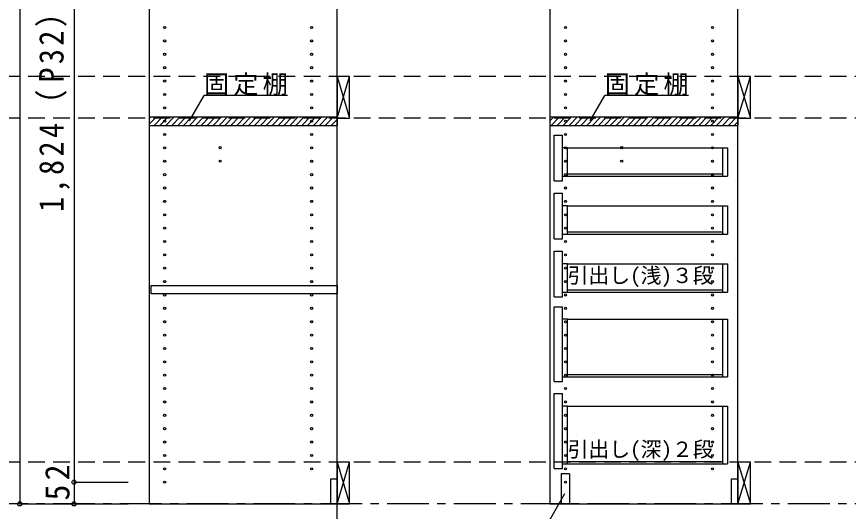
# Model space of a CAD drawing. Units: millimetres at full size, sheet at 1:20; details may follow other scales. Extents: x -8005 to 8005, y -2932 to 2722.
# Drawn here: x 3692 to 5684, y -1729 to -545 of the extents above; entities that cross this region are included whole.
import ezdxf
from ezdxf.enums import TextEntityAlignment as Align

# ---------------------------------------------------------------- set-up
doc = ezdxf.new("R2010")
doc.units = ezdxf.units.MM
doc.header["$LTSCALE"] = 20
doc.header["$PDMODE"] = 32
doc.header["$PDSIZE"] = 10
for name, pattern in [('CHAIN1', [8, 5, -1, 1, -1]), ('DASHED1', [1.8, 1.2, -0.6]), ('DASHED2', [3, 2, -1])]:
    doc.linetypes.add(name, pattern=pattern)
for name, color, linetype in [('0-3_固定棚', 3, 'Continuous'), ('0-4_可動棚', 3, 'Continuous'), ('0-5', 4, 'Continuous'), ('0-7_桟木・巾木', 2, 'Continuous'), ('0-8_引き出し', 2, 'Continuous'), ('0-A_文字', 7, 'Continuous'), ('0-B_寸法', 7, 'Continuous'), ('0-C_ハッチ', 4, 'Continuous')]:
    doc.layers.add(name, color=color, linetype=linetype)
doc.styles.add('ＭＳ ゴシック', font='')
doc.styles.get('ＭＳ ゴシック').set_extended_font_data('MS Gothic')

# ---------------------------------------------------------------- blocks, each defined once
blk = doc.blocks.new('引出(浅)D450')
at = {"layer": '0-8_引き出し'}
for p, q in [((-188.55, 203.8), (-168.55, 203.8)), ((-188.55, 94.8), (-188.55, 203.8)), ((-168.55, 94.8), (-168.55, 203.8)), ((-156.55, 173.8), (-168.55, 173.8)), ((214.3, 173.8), (226.45, 173.8)), ((214.45, 173.8), (214.45, 105.8)), ((226.45, 173.8), (226.45, 105.8)), ((-156.55, 111.3), (214.45, 111.3)), ((214.45, 105.8), (226.45, 105.8)), ((-188.55, 94.8), (-168.55, 94.8)), ((-188.55, 64.8), (-168.55, 64.8)), ((-188.55, -44.2), (-188.55, 64.8)), ((-168.55, -44.2), (-168.55, 64.8)), ((-156.55, 34.8), (-168.55, 34.8)), ((-156.55, -33.2), (-156.55, 34.8)), ((214.3, 34.8), (226.45, 34.8)), ((214.45, 34.8), (214.45, -33.2)), ((226.45, 34.8), (226.45, -33.2)), ((-168.55, -33.2), (-156.55, -33.2)), ((-156.55, -27.7), (214.45, -27.7)), ((214.45, -33.2), (226.45, -33.2)), ((-188.55, -44.2), (-168.55, -44.2)), ((-188.55, -74.2), (-168.55, -74.2)), ((-188.55, -183.2), (-188.55, -74.2)), ((-168.55, -183.2), (-168.55, -74.2)), ((-156.55, -104.2), (-168.55, -104.2)), ((-156.55, -172.2), (-156.55, -104.2)), ((214.3, -104.2), (226.45, -104.2)), ((214.45, -104.2), (214.45, -172.2)), ((226.45, -104.2), (226.45, -172.2)), ((-168.55, -172.2), (-156.55, -172.2)), ((-156.55, -166.7), (214.45, -166.7)), ((214.45, -172.2), (226.45, -172.2)), ((-188.55, -183.2), (-168.55, -183.2))]:
    blk.add_line(p, q, dxfattribs=at)
at = {"layer": '0-8_引き出し', "color": 7}
for p, q in [((-156.55, 173.8), (214.3, 173.8)), ((-156.55, 105.8), (214.45, 105.8)), ((-156.55, 34.8), (214.3, 34.8)), ((-156.55, -33.2), (214.45, -33.2)), ((-156.55, -104.2), (214.3, -104.2)), ((-156.55, -172.2), (214.45, -172.2))]:
    blk.add_line(p, q, dxfattribs=at)
at = {"layer": '0-8_引き出し', "color": 7, "linetype": 'DASHED1'}
for p, q in [((214.3, 173.8), (226.45, 173.8)), ((214.3, 34.8), (226.45, 34.8)), ((214.3, -104.2), (226.45, -104.2))]:
    blk.add_line(p, q, dxfattribs=at)
at = {"layer": '0-8_引き出し'}
blk.add_lwpolyline([(-168.55, 105.8), (-156.55, 105.8), (-156.55, 173.8)], dxfattribs=at)
blk = doc.blocks.new('引出(深)')
at = {"layer": '0-8_引き出し'}
for p, q in [((-188.08, 200.1), (-168.08, 200.1)), ((-188.08, 21.1), (-188.08, 200.1)), ((-168.08, 21.1), (-168.08, 200.1)), ((-156.08, 170.1), (-168.08, 170.1)), ((-156.08, 32.1), (-156.08, 170.1)), ((214.76, 170.1), (226.92, 170.1)), ((214.92, 170.1), (214.92, 32.1)), ((226.92, 170.1), (226.92, 32.1)), ((-188.08, 21.1), (-168.08, 21.1)), ((-168.08, 32.1), (-156.08, 32.1)), ((-156.08, 37.6), (214.92, 37.6)), ((214.92, 32.1), (226.92, 32.1)), ((-188.08, -7.9), (-168.08, -7.9)), ((-188.08, -186.9), (-188.08, -7.9)), ((-168.08, -186.9), (-168.08, -7.9)), ((-156.08, -37.9), (-168.08, -37.9)), ((-156.08, -175.9), (-156.08, -37.9)), ((214.76, -37.9), (226.92, -37.9)), ((214.92, -37.9), (214.92, -175.9)), ((226.92, -37.9), (226.92, -175.9)), ((-168.08, -175.9), (-156.08, -175.9)), ((-156.08, -170.4), (214.92, -170.4)), ((214.92, -175.9), (226.92, -175.9)), ((-188.08, -186.9), (-168.08, -186.9))]:
    blk.add_line(p, q, dxfattribs=at)
at = {"layer": '0-8_引き出し', "color": 7}
for p, q in [((-156.08, 170.1), (214.76, 170.1)), ((-156.08, 32.1), (214.92, 32.1)), ((-156.08, -37.9), (214.76, -37.9)), ((-156.08, -175.9), (214.92, -175.9))]:
    blk.add_line(p, q, dxfattribs=at)
at = {"layer": '0-8_引き出し', "color": 7, "linetype": 'DASHED1'}
for p, q in [((214.76, 170.1), (226.92, 170.1)), ((214.76, -37.9), (226.92, -37.9))]:
    blk.add_line(p, q, dxfattribs=at)

msp = doc.modelspace()

# ---------------------------------------------------------------- linework, layer by layer
at = {"layer": '0-3_固定棚', "color": 2}
for p, q in [((4009.71, -785.27), (4009.71, -805.27)), ((4009.71, -785.27), (4459.71, -785.27)), ((4459.71, -785.27), (4459.71, -805.27)), ((4969.71, -785.27), (4969.71, -805.27)), ((4969.71, -785.27), (5419.71, -785.27)), ((5419.71, -785.27), (5419.71, -805.27)), ((4009.71, -805.27), (4459.71, -805.27)), ((4969.71, -805.27), (5419.71, -805.27))]:
    msp.add_line(p, q, dxfattribs=at)
at = {"layer": '0-4_可動棚', "color": 2}
msp.add_lwpolyline([(4014.71, -1188.77), (4459.71, -1188.77), (4459.71, -1208.77), (4014.71, -1208.77)], close=True, dxfattribs=at)
at = {"layer": '0-5', "color": 3}
for p, q in [((4009.71, 271.73), (4009.71, -1711.27)), ((4459.71, -1711.27), (4459.71, 271.73)), ((4969.71, 271.73), (4969.71, -1711.27)), ((5419.71, -1711.27), (5419.71, 271.73)), ((4009.71, -1711.27), (4459.71, -1711.27)), ((4969.71, -1711.27), (5419.71, -1711.27))]:
    msp.add_line(p, q, dxfattribs=at)
at = {"layer": '0-5'}
for centre in [(4046.71, -571.27), (4398.71, -571.27), (5006.71, -571.27), (5358.71, -571.27), (4046.71, -603.27), (4398.71, -603.27), (5006.71, -603.27), (5358.71, -603.27), (4046.71, -635.27), (4398.71, -635.27), (5006.71, -635.27), (5358.71, -635.27), (4046.71, -667.27), (4398.71, -667.27), (5006.71, -667.27), (5358.71, -667.27), (4046.71, -699.27), (4398.71, -699.27), (5006.71, -699.27), (5358.71, -699.27), (4046.71, -731.27), (4398.71, -731.27), (5006.71, -731.27), (5358.71, -731.27), (4046.71, -763.27), (4398.71, -763.27), (5006.71, -763.27), (5358.71, -763.27), (4046.71, -795.27), (4398.71, -795.27), (5006.71, -795.27), (5358.71, -795.27), (4046.71, -827.27), (4398.71, -827.27), (5006.71, -827.27), (5358.71, -827.27), (4179.71, -858.77), (5141.37, -858.77), (4046.71, -859.27), (4398.71, -859.27), (5006.71, -859.27), (5358.71, -859.27), (4046.71, -891.27), (4179.71, -890.77), (4398.71, -891.27), (5006.71, -891.27), (5141.37, -890.77), (5358.71, -891.27), (4046.71, -923.27), (4398.71, -923.27), (5006.71, -923.27), (5358.71, -923.27), (4046.71, -955.27), (4398.71, -955.27), (5006.71, -955.27), (5358.71, -955.27), (4046.71, -987.27), (4398.71, -987.27), (5006.71, -987.27), (5358.71, -987.27), (4046.71, -1019.27), (4398.71, -1019.27), (5006.71, -1019.27), (5358.71, -1019.27), (4046.71, -1051.27), (4398.71, -1051.27), (5006.71, -1051.27), (5358.71, -1051.27), (4046.71, -1083.27), (4398.71, -1083.27), (5006.71, -1083.27), (5358.71, -1083.27), (4046.71, -1115.27), (4398.71, -1115.27), (5006.71, -1115.27), (5358.71, -1115.27), (4046.71, -1147.27), (4398.71, -1147.27), (5006.71, -1147.27), (5358.71, -1147.27), (4046.71, -1179.27), (4398.71, -1179.27), (5006.71, -1179.27), (5358.71, -1179.27), (4046.71, -1211.27), (4398.71, -1211.27), (5006.71, -1211.27), (5358.71, -1211.27), (4046.71, -1243.27), (4398.71, -1243.27), (5006.71, -1243.27), (5358.71, -1243.27), (4046.71, -1275.27), (4398.71, -1275.27), (5006.71, -1275.27), (5358.71, -1275.27), (4046.71, -1307.27), (4398.71, -1307.27), (5006.71, -1307.27), (5358.71, -1307.27), (4046.71, -1339.27), (4398.71, -1339.27), (5006.71, -1339.27), (5358.71, -1339.27), (4046.71, -1371.27), (4398.71, -1371.27), (5006.71, -1371.27), (5358.71, -1371.27), (4046.71, -1403.27), (4398.71, -1403.27), (5006.71, -1403.27), (5358.71, -1403.27), (4046.71, -1435.27), (4398.71, -1435.27), (5006.71, -1435.27), (5358.71, -1435.27), (4046.71, -1467.27), (4398.71, -1467.27), (5006.71, -1467.27), (5358.71, -1467.27), (4046.71, -1499.27), (4398.71, -1499.27), (5006.71, -1499.27), (5358.71, -1499.27), (4046.71, -1531.27), (4398.71, -1531.27), (5006.71, -1531.27), (5358.71, -1531.27), (4046.71, -1563.27), (4398.71, -1563.27), (5006.71, -1563.27), (5358.71, -1563.27), (4046.71, -1595.27), (4398.71, -1595.27), (5006.71, -1595.27), (5358.71, -1595.27), (4046.71, -1627.27), (4398.71, -1627.27), (5006.71, -1627.27), (5358.71, -1627.27), (4046.71, -1659.27), (5006.71, -1659.27)]:
    msp.add_circle(centre, 2.5, dxfattribs=at)
at = {"layer": '0-7_桟木・巾木'}
for p, q in [((4444.71, -1651.27), (4459.71, -1651.27)), ((4459.71, -1651.27), (4459.71, -1711.27)), ((5404.71, -1651.27), (5419.71, -1651.27)), ((5419.71, -1651.27), (5419.71, -1711.27))]:
    msp.add_line(p, q, dxfattribs=at)
for points in [[(4459.71, -1711.27), (4444.71, -1711.27), (4444.71, -1651.27)], [(5419.71, -1711.27), (5404.71, -1711.27), (5404.71, -1651.27)]]:
    msp.add_lwpolyline(points, dxfattribs=at)
at = {"layer": '0-8_引き出し', "color": 7}
for p, q in [((4459.71, -688.27), (4489.71, -788.27)), ((4459.71, -788.27), (4489.71, -688.27)), ((5419.71, -688.27), (5449.71, -788.27)), ((5419.71, -788.27), (5449.71, -688.27)), ((4459.71, -1711.27), (4489.71, -1611.27)), ((4459.71, -1611.27), (4489.71, -1711.27)), ((5419.71, -1711.27), (5449.71, -1611.27)), ((5419.71, -1611.27), (5449.71, -1711.27)), ((4996.71, -1639.27), (4996.71, -1711.27)), ((5016.71, -1639.27), (4996.71, -1639.27))]:
    msp.add_line(p, q, dxfattribs=at)
at = {"layer": '0-8_引き出し', "color": 3}
for p, q in [((4459.71, -1611.27), (4459.71, -1711.27)), ((4489.71, -1611.27), (4459.71, -1611.27)), ((4489.71, -1711.27), (4489.71, -1611.27)), ((5419.71, -1611.27), (5419.71, -1711.27)), ((5449.71, -1611.27), (5419.71, -1611.27)), ((5449.71, -1711.27), (5449.71, -1611.27)), ((4459.71, -1711.27), (4489.71, -1711.27)), ((5419.71, -1711.27), (5449.71, -1711.27))]:
    msp.add_line(p, q, dxfattribs=at)
for points in [[(4489.71, -788.27), (4489.71, -688.27), (4459.71, -688.27), (4459.71, -788.27)], [(5449.71, -788.27), (5449.71, -688.27), (5419.71, -688.27), (5419.71, -788.27)]]:
    msp.add_lwpolyline(points, close=True, dxfattribs=at)
at = {"layer": '0-8_引き出し', "color": 7}
msp.add_lwpolyline([(5016.71, -1639.27), (5016.71, -1711.27), (4996.71, -1711.27)], dxfattribs=at)
at = {"layer": '0-A_文字'}
for p, q in [((4106.1, -794.33), (4141.12, -733.68)), ((4341.12, -733.68), (4141.12, -733.68)), ((5066.1, -794.33), (5101.12, -733.68)), ((5301.12, -733.68), (5101.12, -733.68)), ((5004.46, -1687.54), (4897.38, -1873.01))]:
    msp.add_line(p, q, dxfattribs=at)
at = {"layer": '0-A_文字', "linetype": 'CHAIN1'}
for p, q in [((7239.71, -1711.27), (879.71, -1711.27)), ((4459.71, -1811.27), (4459.71, -1711.27))]:
    msp.add_line(p, q, dxfattribs=at)
at = {"layer": '0-B_寸法', "color": 4}
for p, q in [((3699.71, 271.73), (3699.71, -1711.27)), ((3829.71, 164.73), (3829.71, -1659.27)), ((3829.71, -1659.27), (3959.71, -1659.27)), ((3829.71, -1659.27), (3829.71, -1711.27)), ((3699.71, -1711.27), (3959.71, -1711.27)), ((3829.71, -1711.27), (3959.71, -1711.27))]:
    msp.add_line(p, q, dxfattribs=at)
at = {"layer": '0-B_寸法', "color": 4, "linetype": 'DASHED2'}
for p, q in [((7239.71, -688.27), (879.71, -688.27)), ((7239.71, -788.27), (879.71, -788.27)), ((7239.71, -1611.27), (879.71, -1611.27))]:
    msp.add_line(p, q, dxfattribs=at)
at = {"layer": '0-B_寸法'}
for p in [(3829.71, -1659.27), (3699.71, -1711.27), (3829.71, -1711.27)]:
    msp.add_point(p, dxfattribs=at)
at = {"layer": '0-C_ハッチ'}
for p, q in [((4009.71, -802.79), (4027.24, -785.27)), ((4009.71, -788.65), (4013.1, -785.27)), ((4021.38, -805.27), (4041.38, -785.27)), ((4035.52, -805.27), (4055.52, -785.27)), ((4049.66, -805.27), (4069.66, -785.27)), ((4063.81, -805.27), (4083.81, -785.27)), ((4077.95, -805.27), (4097.95, -785.27)), ((4092.09, -805.27), (4112.09, -785.27)), ((4106.23, -805.27), (4126.23, -785.27)), ((4120.37, -805.27), (4140.37, -785.27)), ((4134.52, -805.27), (4154.52, -785.27)), ((4148.66, -805.27), (4168.66, -785.27)), ((4162.8, -805.27), (4182.8, -785.27)), ((4176.94, -805.27), (4196.94, -785.27)), ((4191.09, -805.27), (4211.09, -785.27)), ((4205.23, -805.27), (4225.23, -785.27)), ((4219.37, -805.27), (4239.37, -785.27)), ((4233.51, -805.27), (4253.51, -785.27)), ((4247.65, -805.27), (4267.65, -785.27)), ((4261.8, -805.27), (4281.8, -785.27)), ((4275.94, -805.27), (4295.94, -785.27)), ((4290.08, -805.27), (4310.08, -785.27)), ((4304.22, -805.27), (4324.22, -785.27)), ((4318.36, -805.27), (4338.36, -785.27)), ((4332.51, -805.27), (4352.51, -785.27)), ((4346.65, -805.27), (4366.65, -785.27)), ((4360.79, -805.27), (4380.79, -785.27)), ((4374.93, -805.27), (4394.93, -785.27)), ((4389.08, -805.27), (4409.08, -785.27)), ((4403.22, -805.27), (4423.22, -785.27)), ((4417.36, -805.27), (4437.36, -785.27)), ((4431.5, -805.27), (4451.5, -785.27)), ((4445.64, -805.27), (4459.71, -791.2)), ((4969.71, -794.22), (4978.66, -785.27)), ((4972.8, -805.27), (4992.8, -785.27)), ((4986.94, -805.27), (5006.94, -785.27)), ((5001.09, -805.27), (5021.09, -785.27)), ((5015.23, -805.27), (5035.23, -785.27)), ((5029.37, -805.27), (5049.37, -785.27)), ((5043.51, -805.27), (5063.51, -785.27)), ((5057.65, -805.27), (5077.65, -785.27)), ((5071.8, -805.27), (5091.8, -785.27)), ((5085.94, -805.27), (5105.94, -785.27)), ((5100.08, -805.27), (5120.08, -785.27)), ((5114.22, -805.27), (5134.22, -785.27)), ((5128.36, -805.27), (5148.36, -785.27)), ((5142.51, -805.27), (5162.51, -785.27)), ((5156.65, -805.27), (5176.65, -785.27)), ((5170.79, -805.27), (5190.79, -785.27)), ((5184.93, -805.27), (5204.93, -785.27)), ((5199.08, -805.27), (5219.08, -785.27)), ((5213.22, -805.27), (5233.22, -785.27)), ((5227.36, -805.27), (5247.36, -785.27)), ((5241.5, -805.27), (5261.5, -785.27)), ((5255.64, -805.27), (5275.64, -785.27)), ((5269.79, -805.27), (5289.79, -785.27)), ((5283.93, -805.27), (5303.93, -785.27)), ((5298.07, -805.27), (5318.07, -785.27)), ((5312.21, -805.27), (5332.21, -785.27)), ((5326.35, -805.27), (5346.35, -785.27)), ((5340.5, -805.27), (5360.5, -785.27)), ((5354.64, -805.27), (5374.64, -785.27)), ((5368.78, -805.27), (5388.78, -785.27)), ((5382.92, -805.27), (5402.92, -785.27)), ((5397.07, -805.27), (5417.07, -785.27)), ((5411.21, -805.27), (5419.71, -796.76))]:
    msp.add_line(p, q, dxfattribs=at)

# ---------------------------------------------------------------- block references
at = {"layer": '0-8_引き出し'}
for name, p in [('引出(浅)D450', (5168.26, -1032.57)), ('引出(深)', (5167.8, -1439.37))]:
    msp.add_blockref(name, p, dxfattribs=at)

# ---------------------------------------------------------------- texts
at = {"layer": '0-A_文字', "style": 'ＭＳ ゴシック'}
for s, p in [('引出し(浅)３段', (5011.71, -1193.77)), ('引出し(深)２段', (5011.71, -1609.77))]:
    msp.add_text(s, height=36.66, dxfattribs=at).set_placement(p, align=Align.BOTTOM_LEFT)
at = {"layer": '0-A_文字', "char_height": 43.99, "attachment_point": 7, "style": 'ＭＳ ゴシック'}
for insert in [(4141.12, -733.68), (5101.12, -733.68)]:
    msp.add_mtext('\\T1.17;固定棚', dxfattribs=dict(at, insert=insert))
at = {"layer": '0-B_寸法', "char_height": 58.65, "attachment_point": 7, "rotation": 90, "style": 'ＭＳ ゴシック'}
for s, insert in [('\\T1.23;\\W0.9;1,824（P32）', (3819.71, -1012.27)), ('\\T1.27;\\W0.95;52', (3819.71, -1703))]:
    msp.add_mtext(s, dxfattribs=dict(at, insert=insert))

doc.saveas('drawing.dxf')
